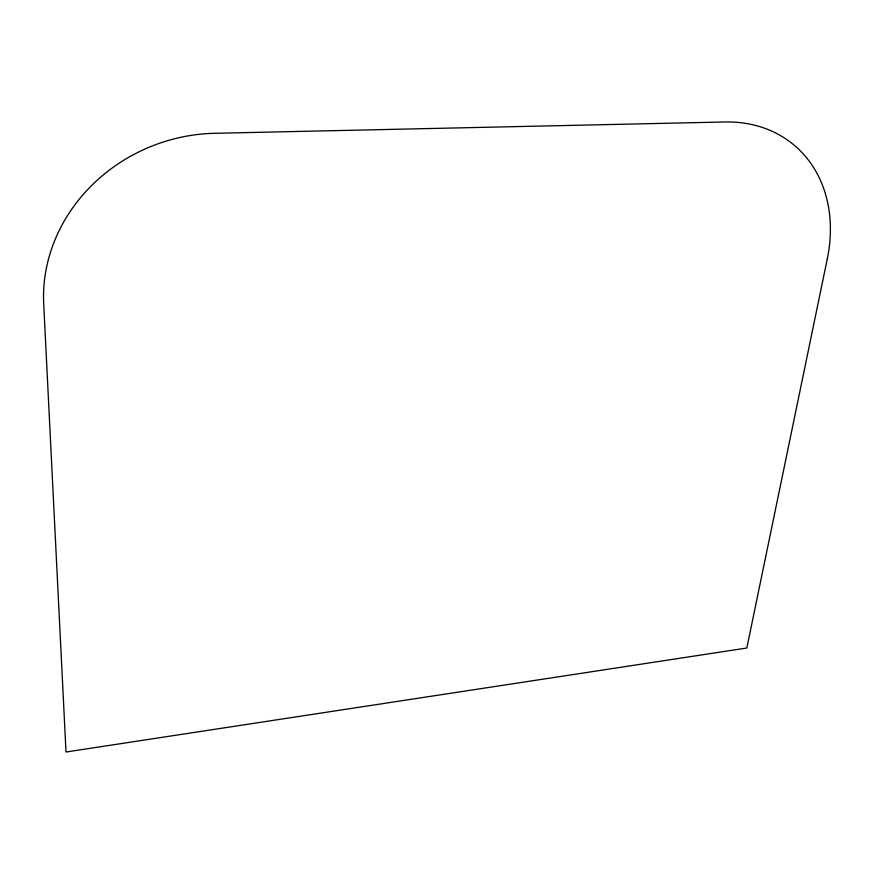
<?xml version="1.0" encoding="UTF-8"?>
<svg xmlns="http://www.w3.org/2000/svg" width="874" height="874" viewBox="0 0 874 874"><rect width="100%" height="100%" fill="white"/><g stroke="black" fill="none" stroke-linecap="round" stroke-linejoin="round"><path stroke-width="1.31" d="M827.285 258.89L746.822 648.027L66.009 752.022L43.7 303.89A166.126 151.268 -22.2 0 1 214.469 133.307L724.655 121.978A150.186 119.126 -50.1 0 1 827.285 258.89"/></g></svg>
